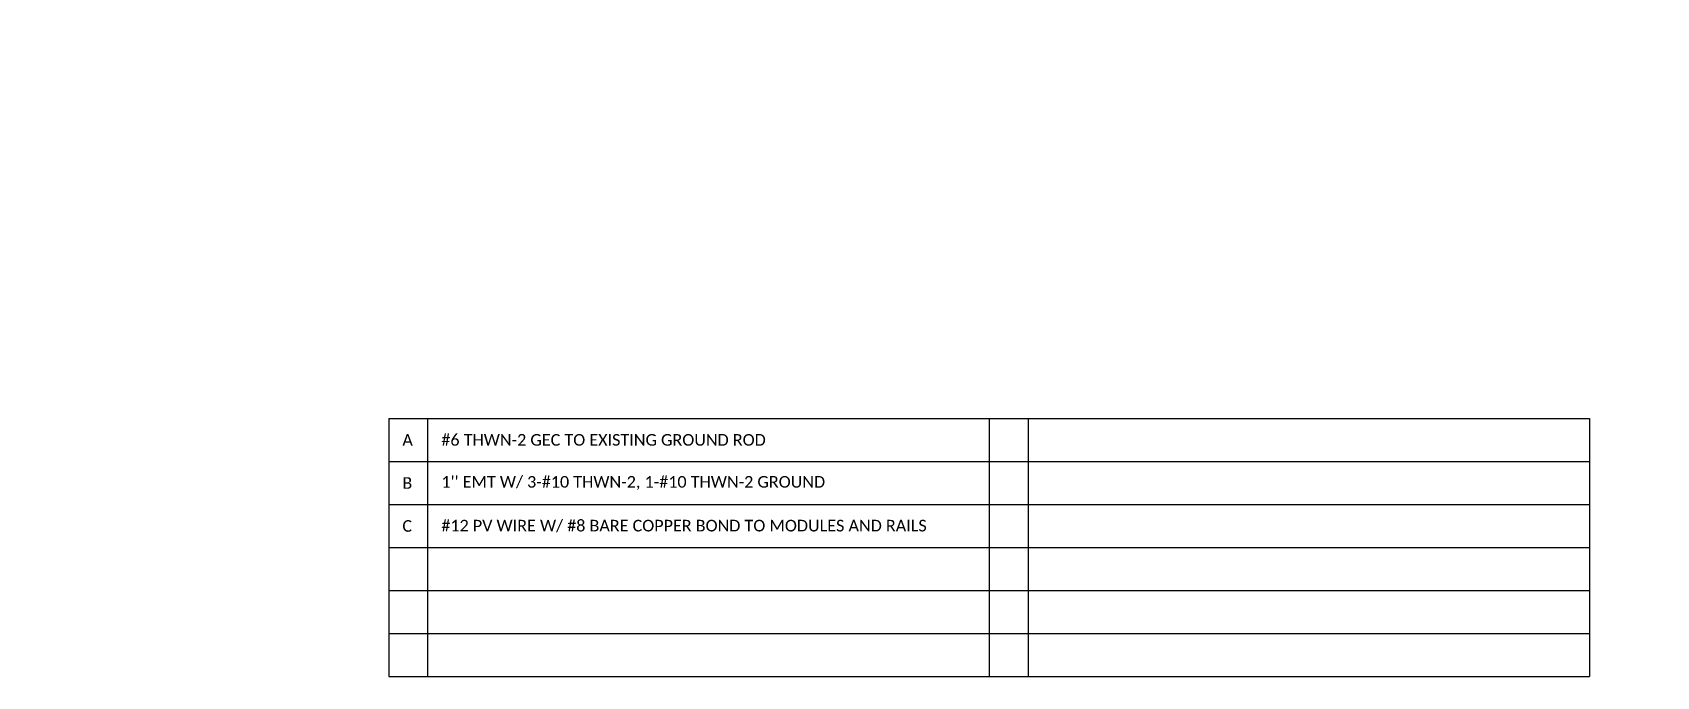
# Model space of a CAD drawing. Header units: feet. Extents: x 14802 to 15625, y 20870 to 21434.
# Drawn here: x 15142.5 to 15625.3, y 20869.8 to 21061.4 of the extents above; entities that cross this region are included whole.
import ezdxf

# ---------------------------------------------------------------- set-up
doc = ezdxf.new("R2010")
doc.units = ezdxf.units.FT
doc.header["$MEASUREMENT"] = 0
doc.styles.get("Standard").update_dxf_attribs({"font": 'simplex.shx'})
doc.styles.add('TITLE BBLOCK TEXT', font='ARIALUNI.TTF')

# ---------------------------------------------------------------- blocks, each defined once
blk = doc.blocks.new('*T24')
at = {"linetype": 'ByBlock', "lineweight": -2, "transparency": 16777216}
for p, q in [((0, 0), (357.03, 0)), ((0, 0), (0, -76.8)), ((11.58, 0), (11.58, -76.8)), ((178.51, 0), (178.51, -76.8)), ((190.1, 0), (190.1, -76.8)), ((357.03, 0), (357.03, -76.8)), ((0, -12.8), (357.03, -12.8)), ((0, -25.61), (357.03, -25.61)), ((0, -38.41), (357.03, -38.41)), ((0, -51.22), (357.03, -51.22)), ((0, -64.02), (357.03, -64.02)), ((0, -76.8), (357.03, -76.8))]:
    blk.add_line(p, q, dxfattribs=at)
at = {"color": 0, "linetype": 'Continuous', "transparency": 16777216, "char_height": 3.4544, "attachment_point": 4}
for s, insert, width in [('{\\fCalibri|b0|i0|c0;A', (4.06, -6.4), 3.4544), ('{\\fCalibri|b0|i0|c0;#6 THWN-2 GEC TO EXISTING GROUND ROD', (15.65, -6.4), 158.8026), ('{\\fCalibri|b0|i0|c0;', (182.58, -6.4), 3.4544), ('{\\fCalibri|b0|i0|c0;', (194.16, -6.4), 158.8095), ('{\\fCalibri|b0|i0|c0;B', (4.06, -19.21), 3.4544), ("{\\fCalibri|b0|i0|c0;1'' EMT W/ 3-#10 THWN-2, 1-#10 THWN-2 GROUND", (15.65, -19.21), 158.8026), ('{\\fCalibri|b0|i0|c0;', (182.58, -19.21), 3.4544), ('{\\fCalibri|b0|i0|c0;', (194.16, -19.21), 158.8095), ('{\\fCalibri|b0|i0|c0;C', (4.06, -32.01), 3.4544), ('{\\fCalibri|b0|i0|c0;#12 PV WIRE W/ #8 BARE COPPER BOND TO MODULES AND RAILS', (15.65, -32.01), 158.8026), ('{\\fCalibri|b0|i0|c0;', (182.58, -32.01), 3.4544), ('{\\fCalibri|b0|i0|c0;', (194.16, -32.01), 158.8095), ('{\\fCalibri|b0|i0|c0;', (4.06, -44.82), 3.4544), ('{\\fCalibri|b0|i0|c0;', (15.65, -44.82), 158.8026), ('{\\fCalibri|b0|i0|c0;', (182.58, -44.82), 3.4544), ('{\\fCalibri|b0|i0|c0;', (194.16, -44.82), 158.8095), ('{\\fCalibri|b0|i0|c0;', (4.06, -57.62), 3.4544), ('{\\fCalibri|b0|i0|c0;', (15.65, -57.62), 158.8026), ('{\\fCalibri|b0|i0|c0;', (182.58, -57.62), 3.4544), ('{\\fCalibri|b0|i0|c0;', (194.16, -57.62), 158.8095), ('{\\fCalibri|b0|i0|c0;', (4.06, -70.41), 3.4544), ('{\\fCalibri|b0|i0|c0;', (15.65, -70.41), 158.8026), ('{\\fCalibri|b0|i0|c0;', (182.58, -70.41), 3.4544), ('{\\fCalibri|b0|i0|c0;', (194.16, -70.41), 158.8095)]:
    blk.add_mtext(s, dxfattribs=dict(at, insert=insert, width=width))

msp = doc.modelspace()

# ---------------------------------------------------------------- block references
msp.add_blockref('*T24', (15248.36, 20946.56))

# ---------------------------------------------------------------- texts
at = {"layer": 'Defpoints', "color": 1, "style": 'TITLE BBLOCK TEXT'}
msp.add_text('NEEDS CUSTOMIZED', height=59.6129, rotation=17.1954, dxfattribs=at).set_placement((14813.31, 20982.89))

doc.saveas('drawing.dxf')
